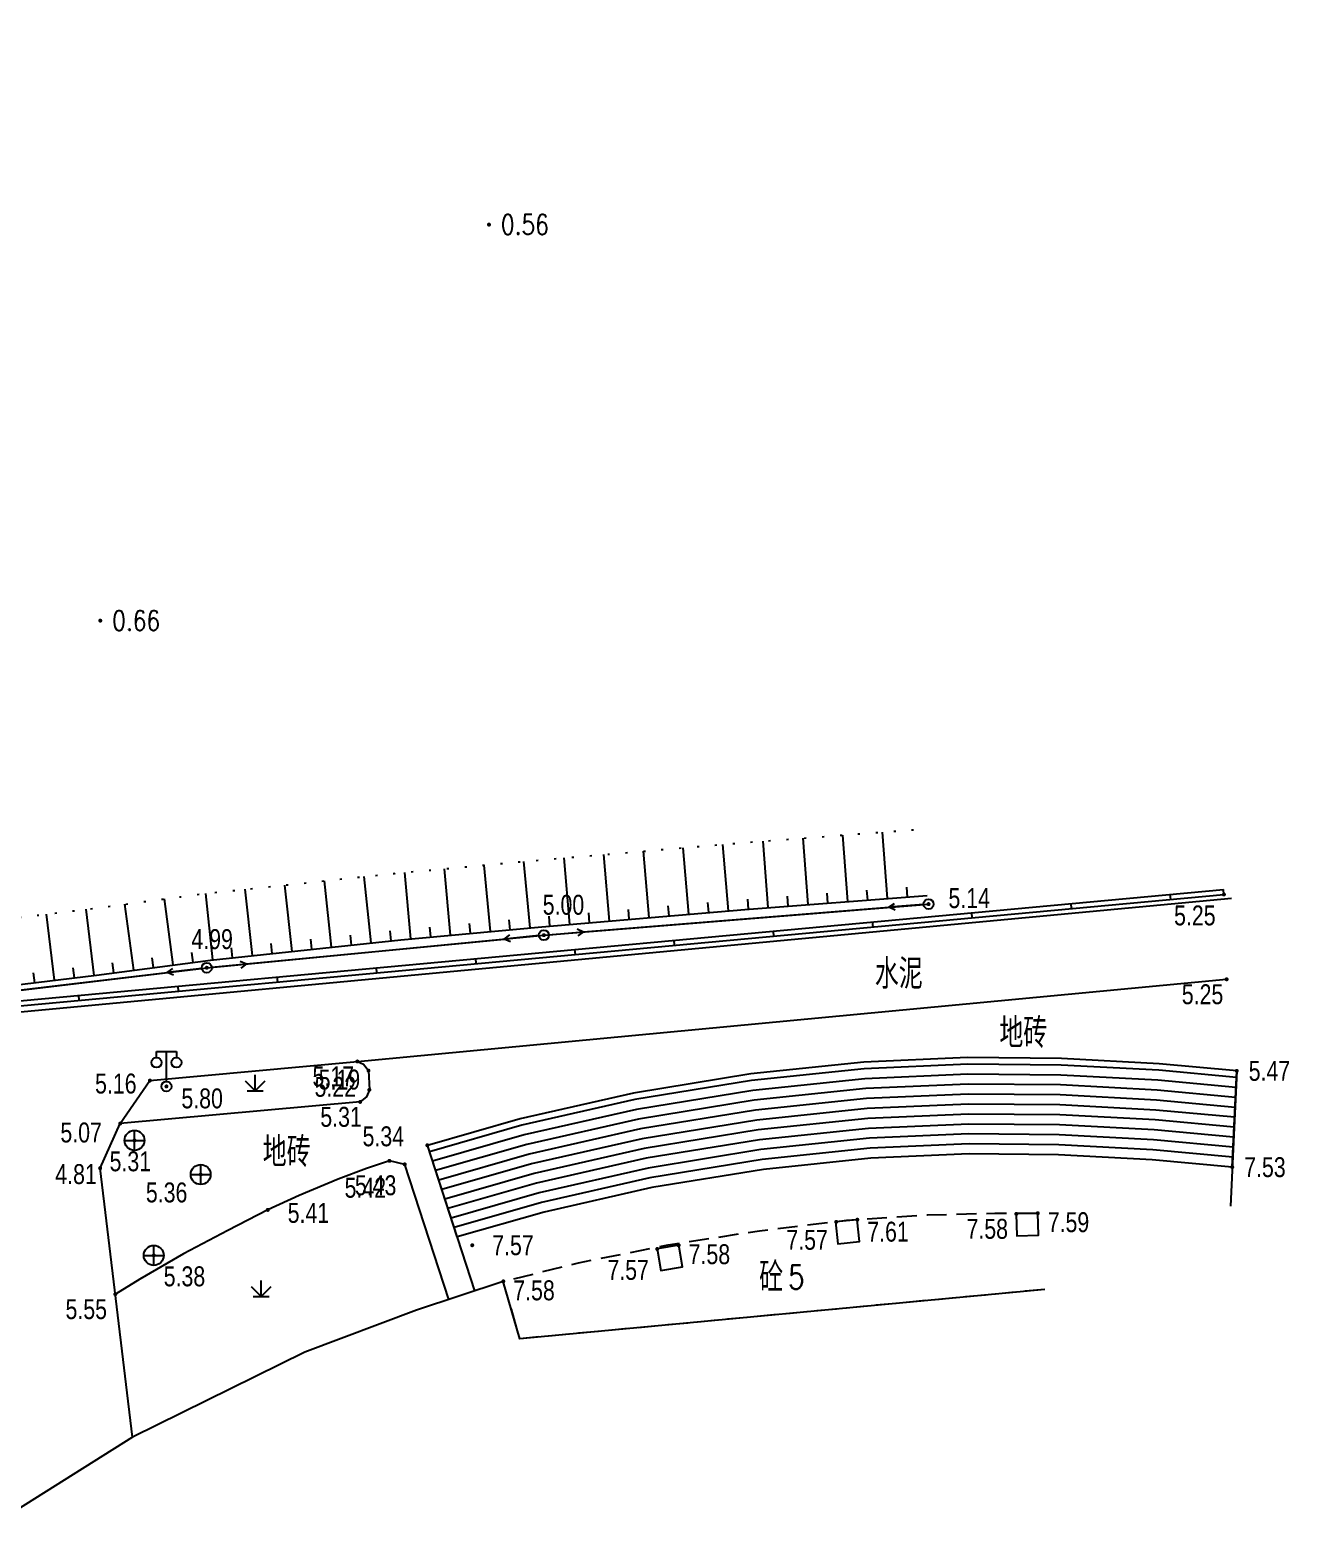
# Model space of a CAD drawing. Extents: x 500064 to 501389, y 2542464 to 2545400.
# Drawn here: x 501169.9 to 501233.1, y 2542768.4 to 2542843.4 of the extents above; entities that cross this region are included whole.
import ezdxf
from ezdxf.enums import TextEntityAlignment as Align

# ---------------------------------------------------------------- set-up
doc = ezdxf.new("R2010")
doc.units = 0
doc.header["$LTSCALE"] = 0.5
doc.linetypes.add('X4', pattern=[1.6, 0, -1.6])
doc.linetypes.add('X5', pattern=[3, 2, -1])
doc.layers.get('0').update_dxf_attribs({"linetype": 'CONTINUOUS', "lineweight": 5})
doc.layers.add('GCD', color=8, linetype='CONTINUOUS')
doc.layers.add('地形图', color=8, linetype='CONTINUOUS')
doc.styles.add('HZ', font='romans.shx', dxfattribs={"width": 0.8, "bigfont": 'hztxt.shx'})
doc.styles.add('正等线体', font='')
doc.styles.get('正等线体').set_extended_font_data('FZZhongDengXian-Z07S')
doc.linetypes.add('10422', pattern='A,2,[150,AAA.SHX,S=1,R=0,X=0,Y=1],2,[177,AAA.SHX,S=1,R=0,X=0,Y=0.8],1e-09', length=4)
doc.linetypes.add('1161', pattern='A,0,[149,AAA.SHX,S=0.15,R=0,X=0,Y=0],-1.6', length=1.6)

# ---------------------------------------------------------------- blocks, each defined once
blk = doc.blocks.new('GC200')
at = {"linetype": 'Continuous', "const_width": 0.2, "flags": 128}
blk.add_lwpolyline([(-0.1, 0, 1), (0.1, 0, 1)], format="xyb", close=True, dxfattribs=at)
blk = doc.blocks.new('gc124')
for p, q in [((0, 0), (0, 1.6)), ((-1, 1), (0, 0)), ((-0.8, 0), (0.8, 0)), ((0, 0), (1, 1))]:
    blk.add_line(p, q)
blk = doc.blocks.new('gc097')
for p, q in [((-1, 2.9), (-1, 3.5)), ((-1, 3.5), (1, 3.5)), ((0, 0.5), (0, 3.5)), ((1, 3.5), (1, 2.9))]:
    blk.add_line(p, q)
for centre in [(-1, 2.4), (1, 2.4), (0, 0)]:
    blk.add_circle(centre, 0.5)
blk = doc.blocks.new('gc043')
for p, q in [((-1, 0), (1, 0)), ((0, -1), (0, 1))]:
    blk.add_line(p, q)
blk.add_circle((0, 0), 1)
blk = doc.blocks.new('gc170')
at = {"linetype": 'Continuous'}
blk.add_circle((0, 0), 0.5, dxfattribs=at)
blk = doc.blocks.new('gc013b')
at = {"linetype": 'Continuous'}
blk.add_line((0.5, 0), (4, 0), dxfattribs=at)
at = {"linetype": 'Continuous', "flags": 128}
blk.add_lwpolyline([(3.39, 0.35), (4, 0), (3.39, -0.35)], dxfattribs=at)

msp = doc.modelspace()

# ---------------------------------------------------------------- linework, layer by layer
at = {"layer": '地形图', "linetype": 'Continuous'}
for p, q in [((501212.903, 2542799.786), (501212.648, 2542803.122)), ((501202.934, 2542799), (501202.648, 2542802.334)), ((501204.927, 2542799.17), (501204.641, 2542802.504)), ((501206.92, 2542799.33), (501206.666, 2542802.666)), ((501208.914, 2542799.482), (501208.66, 2542802.818)), ((501210.909, 2542799.634), (501210.654, 2542802.97)), ((501194.963, 2542798.314), (501194.657, 2542801.646)), ((501196.956, 2542798.488), (501196.67, 2542801.822)), ((501198.948, 2542798.658), (501198.663, 2542801.993)), ((501200.941, 2542798.829), (501200.656, 2542802.163)), ((501186.999, 2542797.559), (501186.644, 2542800.887)), ((501188.989, 2542797.764), (501188.682, 2542801.096)), ((501190.98, 2542797.947), (501190.674, 2542801.28)), ((501192.972, 2542798.13), (501192.665, 2542801.463)), ((501179.044, 2542796.711), (501178.689, 2542800.038)), ((501181.033, 2542796.923), (501180.678, 2542800.25)), ((501183.022, 2542797.135), (501182.667, 2542800.463)), ((501185.01, 2542797.347), (501184.655, 2542800.675)), ((501209.911, 2542799.558), (501209.873, 2542800.056)), ((501211.906, 2542799.71), (501211.868, 2542800.208)), ((501213.9, 2542799.862), (501213.862, 2542800.36)), ((501229.78, 2542799.988), (501229.757, 2542800.237)), ((501173.096, 2542795.924), (501172.691, 2542799.246)), ((501175.079, 2542796.186), (501174.638, 2542799.504)), ((501177.061, 2542796.45), (501176.62, 2542799.767)), ((501197.652, 2542798.108), (501212.966, 2542799.346)), ((501199.945, 2542798.744), (501199.902, 2542799.242)), ((501201.937, 2542798.914), (501201.895, 2542799.413)), ((501203.93, 2542799.085), (501203.888, 2542799.583)), ((501205.923, 2542799.254), (501205.885, 2542799.752)), ((501207.917, 2542799.406), (501207.879, 2542799.904)), ((501222.133, 2542799.281), (501222.11, 2542799.53)), ((501227.112, 2542799.741), (501227.089, 2542799.99)), ((501171.111, 2542795.682), (501170.705, 2542799.003)), ((501191.976, 2542798.039), (501191.93, 2542798.537)), ((501193.967, 2542798.222), (501193.922, 2542798.72)), ((501195.959, 2542798.403), (501195.917, 2542798.901)), ((501197.952, 2542798.573), (501197.909, 2542799.071)), ((501212.176, 2542798.361), (501212.153, 2542798.61)), ((501217.155, 2542798.821), (501217.132, 2542799.07)), ((501180.736, 2542796.502), (501193.668, 2542797.754)), ((501186.005, 2542797.453), (501185.952, 2542797.95)), ((501187.993, 2542797.665), (501187.94, 2542798.163)), ((501189.984, 2542797.856), (501189.939, 2542798.354)), ((501207.197, 2542797.901), (501207.174, 2542798.15)), ((501178.053, 2542796.582), (501177.987, 2542797.078)), ((501180.039, 2542796.817), (501179.985, 2542797.314)), ((501182.027, 2542797.029), (501181.974, 2542797.526)), ((501184.016, 2542797.241), (501183.963, 2542797.738)), ((501197.239, 2542796.98), (501197.216, 2542797.229)), ((501202.218, 2542797.44), (501202.195, 2542797.689)), ((501172.103, 2542795.803), (501172.043, 2542796.299)), ((501174.087, 2542796.055), (501174.022, 2542796.55)), ((501176.07, 2542796.318), (501176.004, 2542796.814)), ((501187.282, 2542796.06), (501187.259, 2542796.309)), ((501192.261, 2542796.52), (501192.238, 2542796.769)), ((501167.604, 2542794.977), (501176.759, 2542796.072)), ((501170.118, 2542795.56), (501170.058, 2542796.057)), ((501182.303, 2542795.6), (501182.28, 2542795.849)), ((501172.346, 2542794.679), (501172.323, 2542794.928)), ((501177.324, 2542795.139), (501177.301, 2542795.388)), ((501230.196, 2542786.302), (501230.423, 2542791.135, 5.472)), ((501191.31, 2542782.795), (501189.811, 2542787.399, 5.342))]:
    msp.add_line(p, q, dxfattribs=at)
at = {"layer": '地形图', "linetype": 'X4', "flags": 128}
msp.add_lwpolyline([(501185.276, 2542946.755), (501173.544, 2542945.408), (501160.198, 2542944.023), (501146.552, 2542942.56), (501145.252, 2542942.149), (501144.669, 2542941.783), (501144.338, 2542941.453), (501143.959, 2542940.794), (501143.357, 2542937.253), (501142.499, 2542930.278), (501141.169, 2542927.297), (501138.549, 2542925.909), (501135.109, 2542925.303), (501128.785, 2542924.549), (501115.968, 2542922.642), (501114.521, 2542922.043), (501113.458, 2542920.801), (501112.945, 2542919.125), (501111.773, 2542917.821), (501111.313, 2542916.645), (501111.166, 2542914.991), (501111.22, 2542911.912), (501111.809, 2542900.536), (501112.02, 2542895.418), (501112.167, 2542888.292), (501112.158, 2542883.921), (501111.753, 2542880.32), (501111.05, 2542876.643), (501110.378, 2542873.27), (501110.285, 2542871.04), (501110.513, 2542866.982), (501111.28, 2542860.37), (501111.699, 2542855.17), (501112.026, 2542851.457), (501112.563, 2542844.575), (501113.133, 2542837.734), (501114.184, 2542826.501), (501115.231, 2542814.373), (501116.264, 2542800.639), (501116.69, 2542797.893), (501116.912, 2542797.368), (501117.349, 2542796.642), (501117.605, 2542796.403), (501117.867, 2542796.256), (501118.888, 2542796.134), (501126.15, 2542795.788), (501134.87, 2542795.656), (501139.99, 2542795.981), (501146.129, 2542796.498), (501150.577, 2542796.956), (501159.237, 2542797.735), (501165.536, 2542798.372), (501172.794, 2542799.258), (501178.531, 2542800.021), (501188.144, 2542801.047), (501195.263, 2542801.702), (501205.464, 2542802.575), (501214.643, 2542803.274)], dxfattribs=at)
at = {"layer": '地形图', "linetype": 'Continuous', "flags": 128}
for points in [[(501109.228, 2542844.306), (501109.8, 2542837.439), (501110.852, 2542826.201), (501111.895, 2542814.104), (501112.937, 2542800.256), (501113.447, 2542796.97), (501113.923, 2542795.846), (501114.723, 2542794.515), (501115.617, 2542793.681), (501116.81, 2542793.012), (501118.609, 2542792.797), (501126.045, 2542792.443), (501134.95, 2542792.308), (501140.236, 2542792.644), (501146.441, 2542793.166), (501150.898, 2542793.625), (501159.556, 2542794.403), (501165.908, 2542795.047), (501173.218, 2542795.939), (501178.929, 2542796.698), (501188.475, 2542797.717), (501195.559, 2542798.368), (501205.734, 2542799.239), (501214.897, 2542799.938)], [(501112.506, 2542791.807), (501133.191, 2542791.311), (501229.757, 2542800.237)], [(501230.423, 2542791.135), (501226.531, 2542791.496), (501221.627, 2542791.76), (501216.918, 2542791.8), (501211.707, 2542791.574), (501206.036, 2542790.981), (501200.151, 2542790.021), (501194.463, 2542788.732), (501189.813, 2542787.394)], [(501230.407, 2542790.802), (501226.507, 2542791.164), (501221.616, 2542791.426), (501216.924, 2542791.467), (501211.731, 2542791.242), (501206.08, 2542790.651), (501200.215, 2542789.693), (501194.546, 2542788.409), (501189.916, 2542787.077)], [(501230.384, 2542790.302), (501226.471, 2542790.665), (501221.601, 2542790.926), (501216.933, 2542790.967), (501211.768, 2542790.743), (501206.147, 2542790.155), (501200.31, 2542789.202), (501194.67, 2542787.925), (501190.071, 2542786.601)], [(501230.36, 2542789.802), (501226.434, 2542790.166), (501221.585, 2542790.427), (501216.942, 2542790.467), (501211.805, 2542790.244), (501206.213, 2542789.659), (501200.406, 2542788.711), (501194.795, 2542787.44), (501190.226, 2542786.125)], [(501230.337, 2542789.302), (501226.397, 2542789.668), (501221.57, 2542789.927), (501216.95, 2542789.967), (501211.842, 2542789.745), (501206.279, 2542789.163), (501200.502, 2542788.22), (501194.919, 2542786.956), (501190.381, 2542785.65)], [(501230.313, 2542788.802), (501226.361, 2542789.169), (501221.554, 2542789.427), (501216.959, 2542789.467), (501211.879, 2542789.246), (501206.346, 2542788.667), (501200.597, 2542787.729), (501195.044, 2542786.472), (501190.535, 2542785.174)], [(501230.29, 2542788.302), (501226.324, 2542788.67), (501221.539, 2542788.927), (501216.968, 2542788.966), (501211.916, 2542788.748), (501206.412, 2542788.172), (501200.693, 2542787.238), (501195.168, 2542785.987), (501190.69, 2542784.698)], [(501230.266, 2542787.802), (501226.288, 2542788.171), (501221.523, 2542788.427), (501216.976, 2542788.466), (501211.953, 2542788.249), (501206.478, 2542787.676), (501200.788, 2542786.747), (501195.293, 2542785.503), (501190.845, 2542784.222)], [(501230.243, 2542787.302), (501226.251, 2542787.673), (501221.507, 2542787.927), (501216.985, 2542787.966), (501211.99, 2542787.75), (501206.545, 2542787.18), (501200.884, 2542786.256), (501195.417, 2542785.018), (501191, 2542783.747)], [(501230.219, 2542786.802), (501226.215, 2542787.174), (501221.492, 2542787.427), (501216.994, 2542787.466), (501212.026, 2542787.251), (501206.611, 2542786.684), (501200.98, 2542785.765), (501195.542, 2542784.534), (501191.155, 2542783.271)]]:
    msp.add_lwpolyline(points, dxfattribs=at)
at = {"layer": '地形图', "linetype": '1161', "flags": 128}
for points, elevation in [([(501111.599, 2542784.771), (501110.4, 2542784.661), (501109.969, 2542789.342), (501133.225, 2542790.709), (501230.162, 2542799.797)], 5.099), ([(501186.299, 2542791.607), (501229.917, 2542795.731)], 5.071)]:
    msp.add_lwpolyline(points, dxfattribs=dict(at, elevation=elevation))
at = {"layer": '地形图', "linetype": 'Continuous', "flags": 128}
for points, elevation in [([(501112.518, 2542791.557), (501133.2, 2542791.061), (501229.78, 2542799.988)], 4.915), ([(501116.144, 2542792.091), (501134.943, 2542791.955), (501151.235, 2542793.402), (501165.618, 2542794.74), (501178.745, 2542796.309), (501195.659, 2542797.947), (501214.959, 2542799.507)], 5.292), ([(501230.196, 2542786.302), (501226.178, 2542786.675), (501221.476, 2542786.927), (501217.002, 2542786.966), (501212.063, 2542786.752), (501206.677, 2542786.188), (501201.075, 2542785.274), (501195.666, 2542784.049), (501191.31, 2542782.795)], 7.533), ([(501220.8, 2542780.162), (501194.457, 2542777.685), (501193.623, 2542780.567), (501189.268, 2542779.119), (501183.662, 2542777.019), (501175.019, 2542772.75), (501168.143, 2542768.43)], 5.417)]:
    msp.add_lwpolyline(points, dxfattribs=dict(at, elevation=elevation))
at = {"layer": '地形图', "elevation": 5.071, "flags": 128}
msp.add_lwpolyline([(501174.4, 2542788.49), (501175.889, 2542790.648), (501186.299, 2542791.607), (501186.61, 2542791.467), (501186.859, 2542791.147), (501186.902, 2542790.184), (501186.751, 2542789.823), (501186.441, 2542789.576)], close=True, dxfattribs=at)
at = {"layer": '地形图', "linetype": '10422', "flags": 128}
for points, elevation in [([(501230.423, 2542791.135), (501230.104, 2542784.338)], 5.472), ([(501192.19, 2542780.091), (501189.811, 2542787.399)], 5.342)]:
    msp.add_lwpolyline(points, dxfattribs=dict(at, elevation=elevation))
msp.add_lwpolyline([(501175.019, 2542772.75), (501173.394, 2542786.253), (501174.4, 2542788.49)], dxfattribs=at)
at = {"layer": '地形图', "linetype": '1161', "flags": 128}
msp.add_lwpolyline([(501190.885, 2542779.657), (501188.676, 2542786.441), (501187.908, 2542786.618), (501186.754, 2542786.23), (501185.332, 2542785.692), (501183.379, 2542784.874), (501181.803, 2542784.155), (501179.793, 2542783.122), (501177.584, 2542781.948), (501175.38, 2542780.678), (501174.156, 2542779.923)], dxfattribs=at)
at = {"layer": '地形图', "linetype": 'X5', "elevation": 5.417, "flags": 128}
msp.add_lwpolyline([(501220.8, 2542780.162), (501194.457, 2542777.685), (501193.623, 2542780.567), (501197.396, 2542781.499), (501201.899, 2542782.4), (501206.475, 2542783.111), (501210.849, 2542783.633), (501214.91, 2542783.904), (501218.285, 2542783.993), (501220.55, 2542783.988)], dxfattribs=at)
at = {"layer": '地形图', "linetype": 'Continuous', "flags": 128}
for points, elevation in [([(501211.385, 2542783.662), (501210.298, 2542783.55), (501210.411, 2542782.456), (501211.498, 2542782.568)], 7.606), ([(501220.44, 2542783.988), (501219.348, 2542783.955), (501219.382, 2542782.855), (501220.474, 2542782.889)], 7.586)]:
    msp.add_lwpolyline(points, close=True, dxfattribs=dict(at, elevation=elevation))
msp.add_lwpolyline([(501202.422, 2542782.381), (501201.346, 2542782.193), (501201.535, 2542781.109), (501202.611, 2542781.297)], close=True, dxfattribs=at)

# ---------------------------------------------------------------- block references
at = {"layer": '地形图', "linetype": 'Continuous'}
ref = msp.add_blockref('GC200', (501192.904, 2542833.619, 0.56), dxfattribs=dict(at, xscale=0.5, yscale=0.5, zscale=0.5))
ref.add_attrib('height', '0.56', dxfattribs={"layer": 'GCD', "linetype": 'Continuous', "height": 1, "style": 'HZ', "width": 0.8}).set_placement((501193.504, 2542833.619, 0.56), align=Align.MIDDLE_LEFT)
ref = msp.add_blockref('GC200', (501173.402, 2542813.737, 0.66), dxfattribs=dict(at, xscale=0.5, yscale=0.5, zscale=0.5))
ref.add_attrib('height', '0.66', dxfattribs={"layer": 'GCD', "linetype": 'Continuous', "height": 1, "style": 'HZ', "width": 0.8}).set_placement((501174.002, 2542813.737, 0.66), align=Align.MIDDLE_LEFT)
ref = msp.add_blockref('GC200', (501214.959, 2542799.507, 5.141), dxfattribs=dict(at, xscale=0.5, yscale=0.5, zscale=0.5))
ref.add_attrib('height', '5.14', dxfattribs={"layer": 'GCD', "linetype": 'Continuous', "height": 1, "style": '正等线体', "width": 0.8}).set_placement((501215.959, 2542799.807, 5.14), align=Align.MIDDLE_LEFT)
ref = msp.add_blockref('GC200', (501229.78, 2542799.988, 5.251), dxfattribs=dict(at, xscale=0.5, yscale=0.5, zscale=0.5))
ref.add_attrib('height', '5.25', dxfattribs={"layer": 'GCD', "linetype": 'Continuous', "height": 1, "style": '正等线体', "width": 0.8}).set_placement((501227.28, 2542798.938, 5.25), align=Align.MIDDLE_LEFT)
ref = msp.add_blockref('GC200', (501195.659, 2542797.947, 4.996), dxfattribs=dict(at, xscale=0.5, yscale=0.5, zscale=0.5))
ref.add_attrib('height', '5.00', dxfattribs={"layer": 'GCD', "linetype": 'Continuous', "height": 1, "style": '正等线体', "width": 0.8}).set_placement((501195.6, 2542799.473, 4.996), align=Align.MIDDLE_LEFT)
at = {"layer": '地形图', "linetype": 'Continuous', "yscale": 0.5}
for p, xscale, rotation in [((501214.959, 2542799.507), 0.4999999999908634, 184.6211151659485), ((501195.659, 2542797.947), 0.500000000009932, 185.5314374775873), ((501195.659, 2542797.947), 0.4999999999908634, 4.621115165948543), ((501178.745, 2542796.309), 0.4999999999942197, 186.8159226156501), ((501178.745, 2542796.309), 0.500000000009932, 5.531437477587308)]:
    msp.add_blockref('gc013b', p, dxfattribs=dict(at, xscale=xscale, rotation=rotation))
at = {"layer": '地形图', "linetype": 'Continuous', "xscale": 0.5, "yscale": 0.5}
for name, p in [('gc170', (501214.959, 2542799.507)), ('gc170', (501195.659, 2542797.947)), ('gc170', (501178.745, 2542796.309)), ('gc097', (501176.721, 2542790.353, 5.801)), ('gc124', (501181.172, 2542790.128)), ('gc043', (501175.118, 2542787.644, 5.306)), ('gc043', (501178.438, 2542785.931, 5.363)), ('gc043', (501176.083, 2542781.87, 5.38)), ('gc124', (501181.478, 2542779.812))]:
    msp.add_blockref(name, p, dxfattribs=at)
at = {"layer": '地形图', "linetype": 'Continuous'}
ref = msp.add_blockref('GC200', (501178.745, 2542796.309, 4.991), dxfattribs=dict(at, xscale=0.5, yscale=0.5, zscale=0.5))
ref.add_attrib('height', '4.99', dxfattribs={"layer": 'GCD', "linetype": 'Continuous', "height": 1, "style": '正等线体', "width": 0.8}).set_placement((501177.973, 2542797.749, 4.991), align=Align.MIDDLE_LEFT)
ref = msp.add_blockref('GC200', (501229.917, 2542795.731, 5.251), dxfattribs=dict(at, xscale=0.5, yscale=0.5, zscale=0.5))
ref.add_attrib('height', '5.25', dxfattribs={"layer": 'GCD', "linetype": 'Continuous', "height": 1, "style": '正等线体', "width": 0.8}).set_placement((501227.667, 2542794.981, 5.25), align=Align.MIDDLE_LEFT)
ref = msp.add_blockref('GC200', (501175.889, 2542790.648, 5.163), dxfattribs=dict(at, xscale=0.5, yscale=0.5, zscale=0.5))
ref.add_attrib('height', '5.16', dxfattribs={"layer": 'GCD', "linetype": 'Continuous', "height": 1, "style": '正等线体', "width": 0.8}).set_placement((501173.139, 2542790.498, 5.16), align=Align.MIDDLE_LEFT)
ref = msp.add_blockref('GC200', (501186.299, 2542791.607, 5.173), dxfattribs=dict(at, xscale=0.5, yscale=0.5, zscale=0.5))
ref.add_attrib('height', '5.17', dxfattribs={"layer": 'GCD', "linetype": 'Continuous', "height": 1, "style": '正等线体', "width": 0.8}).set_placement((501184.049, 2542790.857, 5.17), align=Align.MIDDLE_LEFT)
ref = msp.add_blockref('GC200', (501186.859, 2542791.147, 5.186), dxfattribs=dict(at, xscale=0.5, yscale=0.5, zscale=0.5))
ref.add_attrib('height', '5.19', dxfattribs={"layer": 'GCD', "linetype": 'Continuous', "height": 1, "style": '正等线体', "width": 0.8}).set_placement((501184.359, 2542790.697, 5.19), align=Align.MIDDLE_LEFT)
ref = msp.add_blockref('GC200', (501230.423, 2542791.135, 5.472), dxfattribs=dict(at, xscale=0.5, yscale=0.5, zscale=0.5))
ref.add_attrib('height', '5.47', dxfattribs={"layer": 'GCD', "linetype": 'Continuous', "height": 1, "style": '正等线体', "width": 0.8}).set_placement((501231.023, 2542791.135, 5.472), align=Align.MIDDLE_LEFT)
ref = msp.add_blockref('GC200', (501176.721, 2542790.353, 5.801), dxfattribs=dict(at, xscale=0.5, yscale=0.5, zscale=0.5))
ref.add_attrib('height', '5.80', dxfattribs={"layer": 'GCD', "linetype": 'Continuous', "height": 1, "style": '正等线体', "width": 0.8}).set_placement((501177.471, 2542789.753, 5.8), align=Align.MIDDLE_LEFT)
ref = msp.add_blockref('GC200', (501186.902, 2542790.184, 5.217), dxfattribs=dict(at, xscale=0.5, yscale=0.5, zscale=0.5))
ref.add_attrib('height', '5.22', dxfattribs={"layer": 'GCD', "linetype": 'Continuous', "height": 1, "style": '正等线体', "width": 0.8}).set_placement((501184.152, 2542790.334, 5.22), align=Align.MIDDLE_LEFT)
ref = msp.add_blockref('GC200', (501186.441, 2542789.576, 5.306), dxfattribs=dict(at, xscale=0.5, yscale=0.5, zscale=0.5))
ref.add_attrib('height', '5.31', dxfattribs={"layer": 'GCD', "linetype": 'Continuous', "height": 1, "style": '正等线体', "width": 0.8}).set_placement((501184.441, 2542788.826, 5.31), align=Align.MIDDLE_LEFT)
ref = msp.add_blockref('GC200', (501174.4, 2542788.49, 5.071), dxfattribs=dict(at, xscale=0.5, yscale=0.5, zscale=0.5))
ref.add_attrib('height', '5.07', dxfattribs={"layer": 'GCD', "linetype": 'Continuous', "height": 1, "style": '正等线体', "width": 0.8}).set_placement((501171.4, 2542788.04, 5.07), align=Align.MIDDLE_LEFT)
ref = msp.add_blockref('GC200', (501189.811, 2542787.399, 5.342), dxfattribs=dict(at, xscale=0.5, yscale=0.5, zscale=0.5))
ref.add_attrib('height', '5.34', dxfattribs={"layer": 'GCD', "linetype": 'Continuous', "height": 1, "style": '正等线体', "width": 0.8}).set_placement((501186.561, 2542787.849, 5.34), align=Align.MIDDLE_LEFT)
ref = msp.add_blockref('GC200', (501175.118, 2542787.644, 5.306), dxfattribs=dict(at, xscale=0.5, yscale=0.5, zscale=0.5))
ref.add_attrib('height', '5.31', dxfattribs={"layer": 'GCD', "linetype": 'Continuous', "height": 1, "style": '正等线体', "width": 0.8}).set_placement((501173.868, 2542786.594, 5.31), align=Align.MIDDLE_LEFT)
ref = msp.add_blockref('GC200', (501187.908, 2542786.618, 5.416), dxfattribs=dict(at, xscale=0.5, yscale=0.5, zscale=0.5))
ref.add_attrib('height', '5.42', dxfattribs={"layer": 'GCD', "linetype": 'Continuous', "height": 1, "style": '正等线体', "width": 0.8}).set_placement((501185.658, 2542785.268, 5.42), align=Align.MIDDLE_LEFT)
ref = msp.add_blockref('GC200', (501188.676, 2542786.441, 5.43), dxfattribs=dict(at, xscale=0.5, yscale=0.5, zscale=0.5))
ref.add_attrib('height', '5.43', dxfattribs={"layer": 'GCD', "linetype": 'Continuous', "height": 1, "style": '正等线体', "width": 0.8}).set_placement((501186.176, 2542785.391, 5.43), align=Align.MIDDLE_LEFT)
ref = msp.add_blockref('GC200', (501230.196, 2542786.302, 7.533), dxfattribs=dict(at, xscale=0.5, yscale=0.5, zscale=0.5))
ref.add_attrib('height', '7.53', dxfattribs={"layer": 'GCD', "linetype": 'Continuous', "height": 1, "style": '正等线体', "width": 0.8}).set_placement((501230.796, 2542786.302, 7.533), align=Align.MIDDLE_LEFT)
ref = msp.add_blockref('GC200', (501173.394, 2542786.253, 4.805), dxfattribs=dict(at, xscale=0.5, yscale=0.5, zscale=0.5))
ref.add_attrib('height', '4.81', dxfattribs={"layer": 'GCD', "linetype": 'Continuous', "height": 1, "style": '正等线体', "width": 0.8}).set_placement((501171.144, 2542785.953, 4.81), align=Align.MIDDLE_LEFT)
ref = msp.add_blockref('GC200', (501178.438, 2542785.931, 5.363), dxfattribs=dict(at, xscale=0.5, yscale=0.5, zscale=0.5))
ref.add_attrib('height', '5.36', dxfattribs={"layer": 'GCD', "linetype": 'Continuous', "height": 1, "style": '正等线体', "width": 0.8}).set_placement((501175.688, 2542785.031, 5.36), align=Align.MIDDLE_LEFT)
ref = msp.add_blockref('GC200', (501181.803, 2542784.155, 5.41), dxfattribs=dict(at, xscale=0.5, yscale=0.5, zscale=0.5))
ref.add_attrib('height', '5.41', dxfattribs={"layer": 'GCD', "linetype": 'Continuous', "height": 1, "style": '正等线体', "width": 0.8}).set_placement((501182.803, 2542784.005, 5.41), align=Align.MIDDLE_LEFT)
ref = msp.add_blockref('GC200', (501210.326, 2542783.553, 7.567), dxfattribs=dict(at, xscale=0.5, yscale=0.5, zscale=0.5))
ref.add_attrib('height', '7.57', dxfattribs={"layer": 'GCD', "linetype": 'Continuous', "height": 1, "style": '正等线体', "width": 0.8}).set_placement((501207.826, 2542782.653, 7.57), align=Align.MIDDLE_LEFT)
ref = msp.add_blockref('GC200', (501211.385, 2542783.662, 7.606), dxfattribs=dict(at, xscale=0.5, yscale=0.5, zscale=0.5))
ref.add_attrib('height', '7.61', dxfattribs={"layer": 'GCD', "linetype": 'Continuous', "height": 1, "style": '正等线体', "width": 0.8}).set_placement((501211.885, 2542783.062, 7.61), align=Align.MIDDLE_LEFT)
ref = msp.add_blockref('GC200', (501219.364, 2542783.955, 7.583), dxfattribs=dict(at, xscale=0.5, yscale=0.5, zscale=0.5))
ref.add_attrib('height', '7.58', dxfattribs={"layer": 'GCD', "linetype": 'Continuous', "height": 1, "style": '正等线体', "width": 0.8}).set_placement((501216.864, 2542783.205, 7.58), align=Align.MIDDLE_LEFT)
ref = msp.add_blockref('GC200', (501220.44, 2542783.988, 7.586), dxfattribs=dict(at, xscale=0.5, yscale=0.5, zscale=0.5))
ref.add_attrib('height', '7.59', dxfattribs={"layer": 'GCD', "linetype": 'Continuous', "height": 1, "style": '正等线体', "width": 0.8}).set_placement((501220.94, 2542783.538, 7.59), align=Align.MIDDLE_LEFT)
ref = msp.add_blockref('GC200', (501192.065, 2542782.381, 7.568), dxfattribs=dict(at, xscale=0.5, yscale=0.5, zscale=0.5))
ref.add_attrib('height', '7.57', dxfattribs={"layer": 'GCD', "linetype": 'Continuous', "height": 1, "style": '正等线体', "width": 0.8}).set_placement((501193.065, 2542782.381, 7.57), align=Align.MIDDLE_LEFT)
ref = msp.add_blockref('GC200', (501201.346, 2542782.193, 7.574), dxfattribs=dict(at, xscale=0.5, yscale=0.5, zscale=0.5))
ref.add_attrib('height', '7.57', dxfattribs={"layer": 'GCD', "linetype": 'Continuous', "height": 1, "style": '正等线体', "width": 0.8}).set_placement((501198.846, 2542781.143, 7.57), align=Align.MIDDLE_LEFT)
ref = msp.add_blockref('GC200', (501202.422, 2542782.381, 7.58), dxfattribs=dict(at, xscale=0.5, yscale=0.5, zscale=0.5))
ref.add_attrib('height', '7.58', dxfattribs={"layer": 'GCD', "linetype": 'Continuous', "height": 1, "style": '正等线体', "width": 0.8}).set_placement((501202.922, 2542781.931, 7.58), align=Align.MIDDLE_LEFT)
ref = msp.add_blockref('GC200', (501176.083, 2542781.87, 5.38), dxfattribs=dict(at, xscale=0.5, yscale=0.5, zscale=0.5))
ref.add_attrib('height', '5.38', dxfattribs={"layer": 'GCD', "linetype": 'Continuous', "height": 1, "style": '正等线体', "width": 0.8}).set_placement((501176.583, 2542780.82, 5.38), align=Align.MIDDLE_LEFT)
ref = msp.add_blockref('GC200', (501193.623, 2542780.567, 7.577), dxfattribs=dict(at, xscale=0.5, yscale=0.5, zscale=0.5))
ref.add_attrib('height', '7.58', dxfattribs={"layer": 'GCD', "linetype": 'Continuous', "height": 1, "style": '正等线体', "width": 0.8}).set_placement((501194.123, 2542780.117, 7.58), align=Align.MIDDLE_LEFT)
ref = msp.add_blockref('GC200', (501174.156, 2542779.923, 5.549), dxfattribs=dict(at, xscale=0.5, yscale=0.5, zscale=0.5))
ref.add_attrib('height', '5.55', dxfattribs={"layer": 'GCD', "linetype": 'Continuous', "height": 1, "style": '正等线体', "width": 0.8}).set_placement((501171.656, 2542779.173, 5.55), align=Align.MIDDLE_LEFT)

# ---------------------------------------------------------------- texts
at = {"layer": '地形图', "linetype": 'Continuous', "style": 'HZ', "width": 0.8}
for s, p in [('水泥', (501213.466, 2542796.08)), ('地砖', (501219.715, 2542793.11)), ('地砖', (501182.753, 2542787.136))]:
    msp.add_text(s, height=1.5, dxfattribs=at).set_placement(p, align=Align.MIDDLE)
msp.add_text('砼', height=1.5, dxfattribs=at).set_placement((501207.663, 2542780.781), align=Align.MIDDLE_RIGHT)
msp.add_text('5', height=1.2, dxfattribs=at).set_placement((501207.913, 2542780.781), align=Align.MIDDLE_LEFT)

doc.saveas('drawing.dxf')
